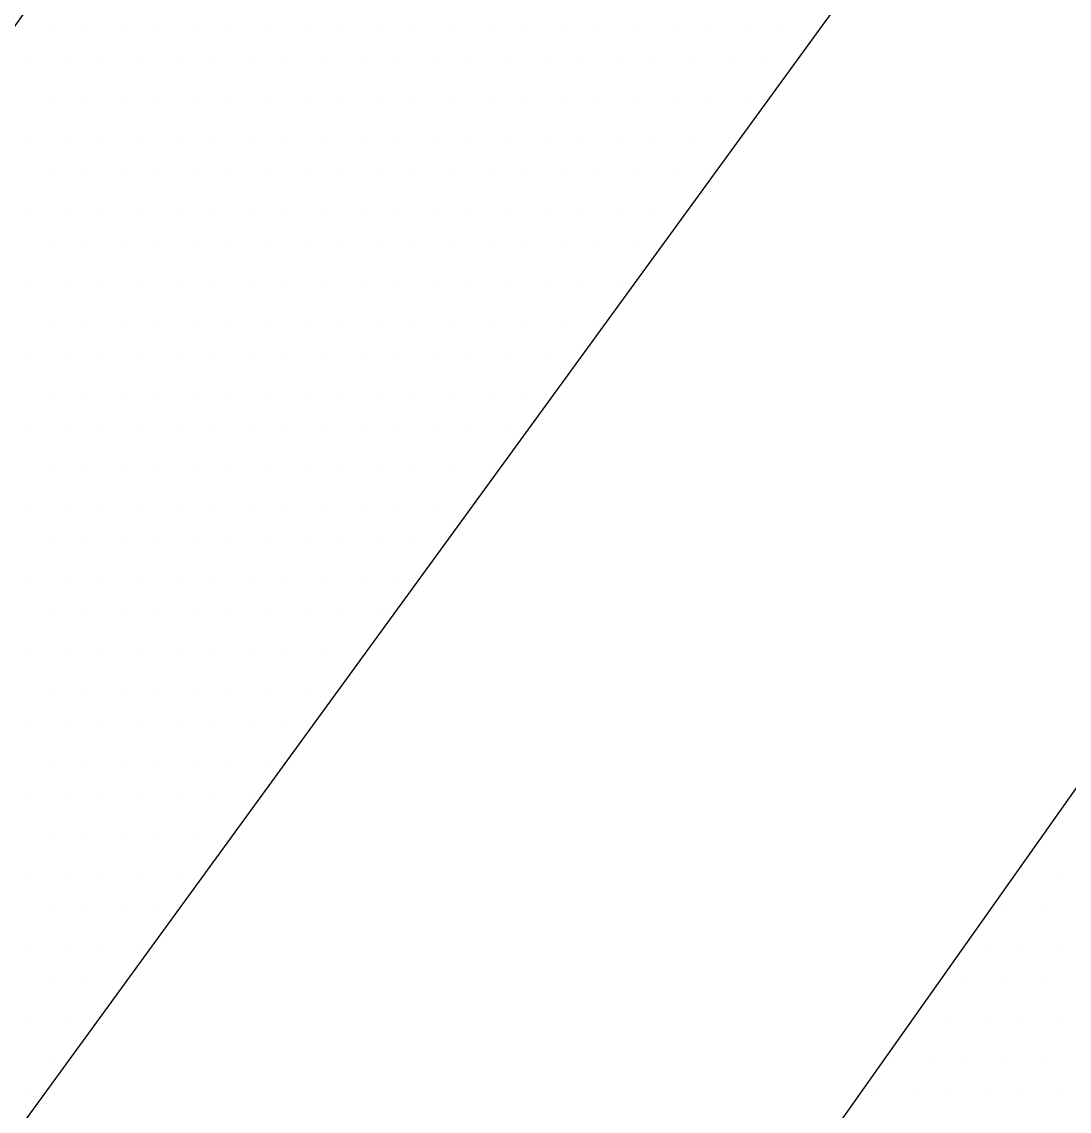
# Model space of a CAD drawing. Header units: millimetres. Extents: x -1573 to 210, y -360 to 557.
# Drawn here: x -501.466 to -499.898, y 22.351 to 23.982 of the extents above; entities that cross this region are included whole.
import ezdxf

# ---------------------------------------------------------------- set-up
doc = ezdxf.new("R2010")
doc.units = ezdxf.units.MM
doc.header["$LTSCALE"] = 2
doc.linetypes.add('CACHEX2', pattern=[0.75, 0.5, -0.25])
for name, color, linetype in [('CALQUE_7', 4, 'Continuous'), ('CARTOUCHE', 7, 'Continuous'), ('rosace', 7, 'Continuous')]:
    doc.layers.add(name, color=color, linetype=linetype)

# ---------------------------------------------------------------- blocks, each defined once
blk = doc.blocks.new('A$C715108E3')
at = {"layer": 'CALQUE_7', "color": 131}
for p, q in [((-19.377, -12.1388), (-19.377, -12.1388)), ((-19.2852, -12.1388), (-19.2852, -12.1388)), ((-19.1939, -12.1388), (-19.1939, -12.1388)), ((-19.1019, -12.1388), (-19.1019, -12.1388)), ((-19.0099, -12.1388), (-19.0099, -12.1388)), ((-18.9186, -12.1388), (-18.9186, -12.1388)), ((-18.8268, -12.1388), (-18.8268, -12.1388)), ((-18.7349, -12.1388), (-18.7349, -12.1388)), ((-18.6429, -12.1388), (-18.6429, -12.1388)), ((-18.5517, -12.1388), (-18.5517, -12.1388)), ((-18.4598, -12.1388), (-18.4598, -12.1388)), ((-18.3678, -12.1388), (-18.3678, -12.1388)), ((-18.2765, -12.1388), (-18.2765, -12.1388)), ((-18.1847, -12.1388), (-18.1847, -12.1388)), ((-18.0929, -12.1388), (-18.0929, -12.1388)), ((-18.0014, -12.1388), (-18.0014, -12.1388)), ((-17.9096, -12.1388), (-17.9096, -12.1388)), ((-17.8176, -12.1388), (-17.8176, -12.1388)), ((-17.7263, -12.1388), (-17.7263, -12.1388)), ((-17.6341, -12.1388), (-17.6341, -12.1388)), ((-17.5422, -12.1388), (-17.5422, -12.1388)), ((-17.4504, -12.1388), (-17.4504, -12.1388)), ((-19.4228, -12.23), (-19.4228, -12.23)), ((-19.3317, -12.23), (-19.3317, -12.23)), ((-19.2397, -12.23), (-19.2397, -12.23)), ((-19.1476, -12.23), (-19.1476, -12.23)), ((-19.0564, -12.23), (-19.0564, -12.23)), ((-18.9643, -12.23), (-18.9643, -12.23)), ((-18.8725, -12.23), (-18.8725, -12.23)), ((-18.7811, -12.23), (-18.7811, -12.23)), ((-18.689, -12.23), (-18.689, -12.23)), ((-18.5974, -12.23), (-18.5974, -12.23)), ((-18.5054, -12.23), (-18.5054, -12.23)), ((-18.4141, -12.23), (-18.4141, -12.23)), ((-18.3221, -12.23), (-18.3221, -12.23)), ((-18.2301, -12.23), (-18.2301, -12.23)), ((-18.139, -12.23), (-18.139, -12.23)), ((-18.0468, -12.23), (-18.0468, -12.23)), ((-17.9549, -12.23), (-17.9549, -12.23)), ((-17.8639, -12.23), (-17.8639, -12.23)), ((-17.7718, -12.23), (-17.7718, -12.23)), ((-17.68, -12.23), (-17.68, -12.23)), ((-17.588, -12.23), (-17.588, -12.23)), ((-19.377, -12.3224), (-19.377, -12.3224)), ((-19.2852, -12.3224), (-19.2852, -12.3224)), ((-19.1939, -12.3224), (-19.1939, -12.3224)), ((-19.1019, -12.3224), (-19.1019, -12.3224)), ((-19.0099, -12.3224), (-19.0099, -12.3224)), ((-18.9186, -12.3224), (-18.9186, -12.3224)), ((-18.8268, -12.3224), (-18.8268, -12.3224)), ((-18.7349, -12.3224), (-18.7349, -12.3224)), ((-18.6429, -12.3224), (-18.6429, -12.3224)), ((-18.5517, -12.3224), (-18.5517, -12.3224)), ((-18.4598, -12.3224), (-18.4598, -12.3224)), ((-18.3678, -12.3224), (-18.3678, -12.3224)), ((-18.2765, -12.3224), (-18.2765, -12.3224)), ((-18.1847, -12.3224), (-18.1847, -12.3224)), ((-18.0929, -12.3224), (-18.0929, -12.3224)), ((-18.0014, -12.3224), (-18.0014, -12.3224)), ((-17.9096, -12.3224), (-17.9096, -12.3224)), ((-17.8176, -12.3224), (-17.8176, -12.3224)), ((-17.7263, -12.3224), (-17.7263, -12.3224)), ((-17.6341, -12.3224), (-17.6341, -12.3224)), ((-19.4228, -12.4139), (-19.4228, -12.4139)), ((-19.3317, -12.4139), (-19.3317, -12.4139)), ((-19.2397, -12.4139), (-19.2397, -12.4139)), ((-19.1476, -12.4139), (-19.1476, -12.4139)), ((-19.0564, -12.4139), (-19.0564, -12.4139)), ((-18.9643, -12.4139), (-18.9643, -12.4139)), ((-18.8725, -12.4139), (-18.8725, -12.4139)), ((-18.7811, -12.4139), (-18.7811, -12.4139)), ((-18.689, -12.4139), (-18.689, -12.4139)), ((-18.5974, -12.4139), (-18.5974, -12.4139)), ((-18.5054, -12.4139), (-18.5054, -12.4139)), ((-18.4141, -12.4139), (-18.4141, -12.4139)), ((-18.3221, -12.4139), (-18.3221, -12.4139)), ((-18.2301, -12.4139), (-18.2301, -12.4139)), ((-18.139, -12.4139), (-18.139, -12.4139)), ((-18.0468, -12.4139), (-18.0468, -12.4139)), ((-17.9549, -12.4139), (-17.9549, -12.4139)), ((-17.8639, -12.4139), (-17.8639, -12.4139)), ((-17.7718, -12.4139), (-17.7718, -12.4139)), ((-17.68, -12.4139), (-17.68, -12.4139)), ((-19.377, -12.5053), (-19.377, -12.5053)), ((-19.2852, -12.5053), (-19.2852, -12.5053)), ((-19.1939, -12.5053), (-19.1939, -12.5053)), ((-19.1019, -12.5053), (-19.1019, -12.5053)), ((-19.0099, -12.5053), (-19.0099, -12.5053)), ((-18.9186, -12.5053), (-18.9186, -12.5053)), ((-18.8268, -12.5053), (-18.8268, -12.5053)), ((-18.7349, -12.5053), (-18.7349, -12.5053)), ((-18.6429, -12.5053), (-18.6429, -12.5053)), ((-18.5517, -12.5053), (-18.5517, -12.5053)), ((-18.4598, -12.5053), (-18.4598, -12.5053)), ((-18.3678, -12.5053), (-18.3678, -12.5053)), ((-18.2765, -12.5053), (-18.2765, -12.5053)), ((-18.1847, -12.5053), (-18.1847, -12.5053)), ((-18.0929, -12.5053), (-18.0929, -12.5053)), ((-18.0014, -12.5053), (-18.0014, -12.5053)), ((-17.9096, -12.5053), (-17.9096, -12.5053)), ((-17.8176, -12.5053), (-17.8176, -12.5053)), ((-17.7263, -12.5053), (-17.7263, -12.5053)), ((-19.4228, -12.5977), (-19.4228, -12.5977)), ((-19.3317, -12.5977), (-19.3317, -12.5977)), ((-19.2397, -12.5977), (-19.2397, -12.5977)), ((-19.1476, -12.5977), (-19.1476, -12.5977)), ((-19.0564, -12.5977), (-19.0564, -12.5977)), ((-18.9643, -12.5977), (-18.9643, -12.5977)), ((-18.8725, -12.5977), (-18.8725, -12.5977)), ((-18.7811, -12.5977), (-18.7811, -12.5977)), ((-18.689, -12.5977), (-18.689, -12.5977)), ((-18.5974, -12.5977), (-18.5974, -12.5977)), ((-18.5054, -12.5977), (-18.5054, -12.5977)), ((-18.4141, -12.5977), (-18.4141, -12.5977)), ((-18.3221, -12.5977), (-18.3221, -12.5977)), ((-18.2301, -12.5977), (-18.2301, -12.5977)), ((-18.139, -12.5977), (-18.139, -12.5977)), ((-18.0468, -12.5977), (-18.0468, -12.5977)), ((-17.9549, -12.5977), (-17.9549, -12.5977)), ((-17.8639, -12.5977), (-17.8639, -12.5977)), ((-19.377, -12.6892), (-19.377, -12.6892)), ((-19.2852, -12.6892), (-19.2852, -12.6892)), ((-19.1939, -12.6892), (-19.1939, -12.6892)), ((-19.1019, -12.6892), (-19.1019, -12.6892)), ((-19.0099, -12.6892), (-19.0099, -12.6892)), ((-18.9186, -12.6892), (-18.9186, -12.6892)), ((-18.8268, -12.6892), (-18.8268, -12.6892)), ((-18.7349, -12.6892), (-18.7349, -12.6892)), ((-18.6429, -12.6892), (-18.6429, -12.6892)), ((-18.5517, -12.6892), (-18.5517, -12.6892)), ((-18.4598, -12.6892), (-18.4598, -12.6892)), ((-18.3678, -12.6892), (-18.3678, -12.6892)), ((-18.2765, -12.6892), (-18.2765, -12.6892)), ((-18.1847, -12.6892), (-18.1847, -12.6892)), ((-18.0929, -12.6892), (-18.0929, -12.6892)), ((-18.0014, -12.6892), (-18.0014, -12.6892)), ((-17.9096, -12.6892), (-17.9096, -12.6892)), ((-19.4228, -12.7805), (-19.4228, -12.7805)), ((-19.3317, -12.7805), (-19.3317, -12.7805)), ((-19.2397, -12.7805), (-19.2397, -12.7805)), ((-19.1476, -12.7805), (-19.1476, -12.7805)), ((-19.0564, -12.7805), (-19.0564, -12.7805)), ((-18.9643, -12.7805), (-18.9643, -12.7805)), ((-18.8725, -12.7805), (-18.8725, -12.7805)), ((-18.7811, -12.7805), (-18.7811, -12.7805)), ((-18.689, -12.7805), (-18.689, -12.7805)), ((-18.5974, -12.7805), (-18.5974, -12.7805)), ((-18.5054, -12.7805), (-18.5054, -12.7805)), ((-18.4141, -12.7805), (-18.4141, -12.7805)), ((-18.3221, -12.7805), (-18.3221, -12.7805)), ((-18.2301, -12.7805), (-18.2301, -12.7805)), ((-18.139, -12.7805), (-18.139, -12.7805)), ((-18.0468, -12.7805), (-18.0468, -12.7805)), ((-17.9549, -12.7805), (-17.9549, -12.7805)), ((-19.377, -12.8729), (-19.377, -12.8729)), ((-19.2852, -12.8729), (-19.2852, -12.8729)), ((-19.1939, -12.8729), (-19.1939, -12.8729)), ((-19.1019, -12.8729), (-19.1019, -12.8729)), ((-19.0099, -12.8729), (-19.0099, -12.8729)), ((-18.9186, -12.8729), (-18.9186, -12.8729)), ((-18.8268, -12.8729), (-18.8268, -12.8729)), ((-18.7349, -12.8729), (-18.7349, -12.8729)), ((-18.6429, -12.8729), (-18.6429, -12.8729)), ((-18.5517, -12.8729), (-18.5517, -12.8729)), ((-18.4598, -12.8729), (-18.4598, -12.8729)), ((-18.3678, -12.8729), (-18.3678, -12.8729)), ((-18.2765, -12.8729), (-18.2765, -12.8729)), ((-18.1847, -12.8729), (-18.1847, -12.8729)), ((-18.0929, -12.8729), (-18.0929, -12.8729)), ((-18.0014, -12.8729), (-18.0014, -12.8729)), ((-19.4228, -12.9641), (-19.4228, -12.9641)), ((-19.3317, -12.9641), (-19.3317, -12.9641)), ((-19.2397, -12.9641), (-19.2397, -12.9641)), ((-19.1476, -12.9641), (-19.1476, -12.9641)), ((-19.0564, -12.9641), (-19.0564, -12.9641)), ((-18.9643, -12.9641), (-18.9643, -12.9641)), ((-18.8725, -12.9641), (-18.8725, -12.9641)), ((-18.7811, -12.9641), (-18.7811, -12.9641)), ((-18.689, -12.9641), (-18.689, -12.9641)), ((-18.5974, -12.9641), (-18.5974, -12.9641)), ((-18.5054, -12.9641), (-18.5054, -12.9641)), ((-18.4141, -12.9641), (-18.4141, -12.9641)), ((-18.3221, -12.9641), (-18.3221, -12.9641)), ((-18.2301, -12.9641), (-18.2301, -12.9641)), ((-18.139, -12.9641), (-18.139, -12.9641)), ((-19.377, -13.0556), (-19.377, -13.0556)), ((-19.2852, -13.0556), (-19.2852, -13.0556)), ((-19.1939, -13.0556), (-19.1939, -13.0556)), ((-19.1019, -13.0556), (-19.1019, -13.0556)), ((-19.0099, -13.0556), (-19.0099, -13.0556)), ((-18.9186, -13.0556), (-18.9186, -13.0556)), ((-18.8268, -13.0556), (-18.8268, -13.0556)), ((-18.7349, -13.0556), (-18.7349, -13.0556)), ((-18.6429, -13.0556), (-18.6429, -13.0556)), ((-18.5517, -13.0556), (-18.5517, -13.0556)), ((-18.4598, -13.0556), (-18.4598, -13.0556)), ((-18.3678, -13.0556), (-18.3678, -13.0556)), ((-18.2765, -13.0556), (-18.2765, -13.0556)), ((-18.1847, -13.0556), (-18.1847, -13.0556)), ((-19.4228, -13.148), (-19.4228, -13.148)), ((-19.3317, -13.148), (-19.3317, -13.148)), ((-19.2397, -13.148), (-19.2397, -13.148)), ((-19.1476, -13.148), (-19.1476, -13.148)), ((-19.0564, -13.148), (-19.0564, -13.148)), ((-18.9643, -13.148), (-18.9643, -13.148)), ((-18.8725, -13.148), (-18.8725, -13.148)), ((-18.7811, -13.148), (-18.7811, -13.148)), ((-18.689, -13.148), (-18.689, -13.148)), ((-18.5974, -13.148), (-18.5974, -13.148)), ((-18.5054, -13.148), (-18.5054, -13.148)), ((-18.4141, -13.148), (-18.4141, -13.148)), ((-18.3221, -13.148), (-18.3221, -13.148)), ((-18.2301, -13.148), (-18.2301, -13.148)), ((-19.377, -13.2392), (-19.377, -13.2392)), ((-19.2852, -13.2392), (-19.2852, -13.2392)), ((-19.1939, -13.2392), (-19.1939, -13.2392)), ((-19.1019, -13.2392), (-19.1019, -13.2392)), ((-19.0099, -13.2392), (-19.0099, -13.2392)), ((-18.9186, -13.2392), (-18.9186, -13.2392)), ((-18.8268, -13.2392), (-18.8268, -13.2392)), ((-18.7349, -13.2392), (-18.7349, -13.2392)), ((-18.6429, -13.2392), (-18.6429, -13.2392)), ((-18.5517, -13.2392), (-18.5517, -13.2392)), ((-18.4598, -13.2392), (-18.4598, -13.2392)), ((-18.3678, -13.2392), (-18.3678, -13.2392)), ((-18.2765, -13.2392), (-18.2765, -13.2392)), ((-19.4228, -13.3309), (-19.4228, -13.3309)), ((-19.3317, -13.3309), (-19.3317, -13.3309)), ((-19.2397, -13.3309), (-19.2397, -13.3309)), ((-19.1476, -13.3309), (-19.1476, -13.3309)), ((-19.0564, -13.3309), (-19.0564, -13.3309)), ((-18.9643, -13.3309), (-18.9643, -13.3309)), ((-18.8725, -13.3309), (-18.8725, -13.3309)), ((-18.7811, -13.3309), (-18.7811, -13.3309)), ((-18.689, -13.3309), (-18.689, -13.3309)), ((-18.5974, -13.3309), (-18.5974, -13.3309)), ((-18.5054, -13.3309), (-18.5054, -13.3309)), ((-18.4141, -13.3309), (-18.4141, -13.3309)), ((-18.3221, -13.3309), (-18.3221, -13.3309)), ((-19.377, -13.4233), (-19.377, -13.4233)), ((-19.2852, -13.4233), (-19.2852, -13.4233)), ((-19.1939, -13.4233), (-19.1939, -13.4233)), ((-19.1019, -13.4233), (-19.1019, -13.4233)), ((-19.0099, -13.4233), (-19.0099, -13.4233)), ((-18.9186, -13.4233), (-18.9186, -13.4233)), ((-18.8268, -13.4233), (-18.8268, -13.4233)), ((-18.7349, -13.4233), (-18.7349, -13.4233)), ((-18.6429, -13.4233), (-18.6429, -13.4233)), ((-18.5517, -13.4233), (-18.5517, -13.4233)), ((-18.4598, -13.4233), (-18.4598, -13.4233)), ((-19.4228, -13.5147), (-19.4228, -13.5147)), ((-19.3317, -13.5147), (-19.3317, -13.5147)), ((-19.2397, -13.5147), (-19.2397, -13.5147)), ((-19.1476, -13.5147), (-19.1476, -13.5147)), ((-19.0564, -13.5147), (-19.0564, -13.5147)), ((-18.9643, -13.5147), (-18.9643, -13.5147)), ((-18.8725, -13.5147), (-18.8725, -13.5147)), ((-18.7811, -13.5147), (-18.7811, -13.5147)), ((-18.689, -13.5147), (-18.689, -13.5147)), ((-18.5974, -13.5147), (-18.5974, -13.5147)), ((-18.5054, -13.5147), (-18.5054, -13.5147)), ((-19.377, -13.6058), (-19.377, -13.6058)), ((-19.2852, -13.6058), (-19.2852, -13.6058)), ((-19.1939, -13.6058), (-19.1939, -13.6058)), ((-19.1019, -13.6058), (-19.1019, -13.6058)), ((-19.0099, -13.6058), (-19.0099, -13.6058)), ((-18.9186, -13.6058), (-18.9186, -13.6058)), ((-18.8268, -13.6058), (-18.8268, -13.6058)), ((-18.7349, -13.6058), (-18.7349, -13.6058)), ((-18.6429, -13.6058), (-18.6429, -13.6058)), ((-18.5517, -13.6058), (-18.5517, -13.6058)), ((-19.4228, -13.6986), (-19.4228, -13.6986)), ((-19.3317, -13.6986), (-19.3317, -13.6986)), ((-19.2397, -13.6986), (-19.2397, -13.6986)), ((-19.1476, -13.6986), (-19.1476, -13.6986)), ((-19.0564, -13.6986), (-19.0564, -13.6986)), ((-18.9643, -13.6986), (-18.9643, -13.6986)), ((-18.8725, -13.6986), (-18.8725, -13.6986)), ((-18.7811, -13.6986), (-18.7811, -13.6986)), ((-18.689, -13.6986), (-18.689, -13.6986)), ((-18.5974, -13.6986), (-18.5974, -13.6986)), ((-19.377, -13.7897), (-19.377, -13.7897)), ((-19.2852, -13.7897), (-19.2852, -13.7897)), ((-19.1939, -13.7897), (-19.1939, -13.7897)), ((-19.1019, -13.7897), (-19.1019, -13.7897)), ((-19.0099, -13.7897), (-19.0099, -13.7897)), ((-18.9186, -13.7897), (-18.9186, -13.7897)), ((-18.8268, -13.7897), (-18.8268, -13.7897)), ((-18.7349, -13.7897), (-18.7349, -13.7897)), ((-19.4228, -13.8809), (-19.4228, -13.8809)), ((-19.3317, -13.8809), (-19.3317, -13.8809)), ((-19.2397, -13.8809), (-19.2397, -13.8809)), ((-19.1476, -13.8809), (-19.1476, -13.8809)), ((-19.0564, -13.8809), (-19.0564, -13.8809)), ((-18.9643, -13.8809), (-18.9643, -13.8809)), ((-18.8725, -13.8809), (-18.8725, -13.8809)), ((-18.7811, -13.8809), (-18.7811, -13.8809)), ((-19.377, -13.9735), (-19.377, -13.9735)), ((-19.2852, -13.9735), (-19.2852, -13.9735)), ((-19.1939, -13.9735), (-19.1939, -13.9735)), ((-19.1019, -13.9735), (-19.1019, -13.9735)), ((-19.0099, -13.9735), (-19.0099, -13.9735)), ((-18.9186, -13.9735), (-18.9186, -13.9735)), ((-18.8268, -13.9735), (-18.8268, -13.9735)), ((-19.4228, -14.065), (-19.4228, -14.065)), ((-19.3317, -14.065), (-19.3317, -14.065)), ((-19.2397, -14.065), (-19.2397, -14.065)), ((-19.1476, -14.065), (-19.1476, -14.065)), ((-19.0564, -14.065), (-19.0564, -14.065)), ((-18.9643, -14.065), (-18.9643, -14.065)), ((-18.8725, -14.065), (-18.8725, -14.065)), ((-16.8306, -14.0648), (-16.8306, -14.0648)), ((-19.377, -14.1574), (-19.377, -14.1574)), ((-19.2852, -14.1574), (-19.2852, -14.1574)), ((-19.1939, -14.1574), (-19.1939, -14.1574)), ((-19.1019, -14.1574), (-19.1019, -14.1574)), ((-19.0099, -14.1574), (-19.0099, -14.1574)), ((-18.9186, -14.1574), (-18.9186, -14.1574)), ((-16.8957, -14.1574), (-16.8957, -14.1574)), ((-19.4228, -14.2488), (-19.4228, -14.2488)), ((-19.3317, -14.2488), (-19.3317, -14.2488)), ((-19.2397, -14.2488), (-19.2397, -14.2488)), ((-19.1476, -14.2488), (-19.1476, -14.2488)), ((-19.0564, -14.2488), (-19.0564, -14.2488)), ((-16.9605, -14.2488), (-16.9605, -14.2488)), ((-16.9463, -14.2488), (-16.9463, -14.2488)), ((-16.8544, -14.2488), (-16.8544, -14.2488)), ((-19.377, -14.3401), (-19.377, -14.3401)), ((-19.2852, -14.3401), (-19.2852, -14.3401)), ((-19.1939, -14.3401), (-19.1939, -14.3401)), ((-19.1019, -14.3401), (-19.1019, -14.3401)), ((-17.0254, -14.3401), (-17.0254, -14.3401)), ((-16.992, -14.3401), (-16.992, -14.3401)), ((-16.9002, -14.3401), (-16.9002, -14.3401)), ((-19.4228, -14.4325), (-19.4228, -14.4325)), ((-19.3317, -14.4325), (-19.3317, -14.4325)), ((-19.2397, -14.4325), (-19.2397, -14.4325)), ((-19.1476, -14.4325), (-19.1476, -14.4325)), ((-17.0906, -14.4325), (-17.0906, -14.4325)), ((-17.0377, -14.4325), (-17.0377, -14.4325)), ((-16.9463, -14.4325), (-16.9463, -14.4325)), ((-16.8544, -14.4325), (-16.8544, -14.4325)), ((-19.377, -14.5238), (-19.377, -14.5238)), ((-19.2852, -14.5238), (-19.2852, -14.5238)), ((-19.1939, -14.5238), (-19.1939, -14.5238)), ((-17.1551, -14.5238), (-17.1551, -14.5238)), ((-17.0838, -14.5238), (-17.0838, -14.5238)), ((-16.992, -14.5238), (-16.992, -14.5238)), ((-16.9002, -14.5238), (-16.9002, -14.5238)), ((-19.4228, -14.6152), (-19.4228, -14.6152)), ((-19.3317, -14.6152), (-19.3317, -14.6152)), ((-17.2199, -14.6152), (-17.2199, -14.6152)), ((-17.1296, -14.6152), (-17.1296, -14.6152)), ((-17.0377, -14.6152), (-17.0377, -14.6152)), ((-16.9463, -14.6152), (-16.9463, -14.6152)), ((-16.8544, -14.6152), (-16.8544, -14.6152)), ((-19.377, -14.7076), (-19.377, -14.7076)), ((-17.2851, -14.7076), (-17.2851, -14.7076)), ((-17.2671, -14.7076), (-17.2671, -14.7076)), ((-17.1753, -14.7076), (-17.1753, -14.7076)), ((-17.0838, -14.7076), (-17.0838, -14.7076)), ((-16.992, -14.7076), (-16.992, -14.7076)), ((-16.9002, -14.7076), (-16.9002, -14.7076)), ((-19.4228, -14.7991), (-19.4228, -14.7991)), ((-17.35, -14.7991), (-17.35, -14.7991)), ((-17.3129, -14.7991), (-17.3129, -14.7991)), ((-17.2214, -14.7991), (-17.2214, -14.7991)), ((-17.1296, -14.7991), (-17.1296, -14.7991)), ((-17.0377, -14.7991), (-17.0377, -14.7991)), ((-16.9463, -14.7991), (-16.9463, -14.7991)), ((-16.8544, -14.7991), (-16.8544, -14.7991))]:
    blk.add_line(p, q, dxfattribs=at)
for points in [[(-16.6359, -13.7897), (-17.73, -15.3364), (-16.5602, -15.6374), (-17.0758, -16.8949), (-15.2018, -17.1211)], [(-13.4372, -9.6448), (-17.1584, -8.2441), (-18.0286, -7.9298), (-18.0526, -7.5674), (-19.5918, -4.1428), (-19.9715, -4.6917), (-20.3358, -5.3705), (-20.5244, -6.0493), (-18.8268, -9.8581), (-21.759, -9.5491), (-21.8471, -10.1027), (-21.9097, -10.8565), (-21.9352, -11.1957), (-19.0429, -11.5482), (-21.5982, -15.1374), (-21.3595, -15.879), (-21.1447, -16.5576), (-21.0193, -16.9601), (-20.5289, -16.3696), (-17.1333, -11.706), (-13.6302, -12.0681)]]:
    blk.add_lwpolyline(points, dxfattribs=at)
blk = doc.blocks.new('A$C581E6685')
at = {"layer": 'rosace', "color": 32, "linetype": 'CACHEX2', "ltscale": 1.5}
blk.add_ellipse((-38.0538, 23.8138), major_axis=(-19.0311, -3.534), ratio=0.590567, dxfattribs=at)
at = {"layer": 'rosace', "color": 32}
blk.add_ellipse((-37.6144, 23.8499), major_axis=(-13.5768, -4.2839), ratio=0.791971, dxfattribs=at)
at = {"layer": 'CARTOUCHE'}
blk.add_blockref('A$C715108E3', (-31.6739, 36.3189), dxfattribs=at)

msp = doc.modelspace()

# ---------------------------------------------------------------- linework, layer by layer
at = {"layer": 'CARTOUCHE'}
msp.add_rational_spline([(-508.0665, 33.7081), (-508.0665, 22.8169), (-508.0665, 11.9258), (-508.0665, 8.0858), (-504.2265, 8.0858), (-458.6872, 8.0858), (-413.148, 8.0858), (-409.308, 8.0858), (-409.308, 11.9258), (-409.308, 22.8169), (-409.308, 33.7081), (-409.308, 37.5481), (-413.148, 37.5481), (-458.6872, 37.5481), (-504.2265, 37.5481), (-508.0665, 37.5481), (-508.0665, 33.7081)], [1, 1, 1, 0.707106781187, 1, 1, 1, 0.707106781187, 1, 1, 1, 0.707106781187, 1, 1, 1, 0.707106781187, 1], degree=2, knots=[0, 0, 0, 1, 1, 2.570796, 2.570796, 3.570796, 3.570796, 5.141593, 5.141593, 6.141593, 6.141593, 7.712389, 7.712389, 8.712389, 8.712389, 10.283185, 10.283185, 10.283185], dxfattribs=at)

# ---------------------------------------------------------------- block references
at = {"layer": 'CARTOUCHE', "xscale": 0.6, "yscale": 0.6, "zscale": 0.6}
msp.add_blockref('A$C581E6685', (-470.7958, 9.4664), dxfattribs=at)

doc.saveas('drawing.dxf')
